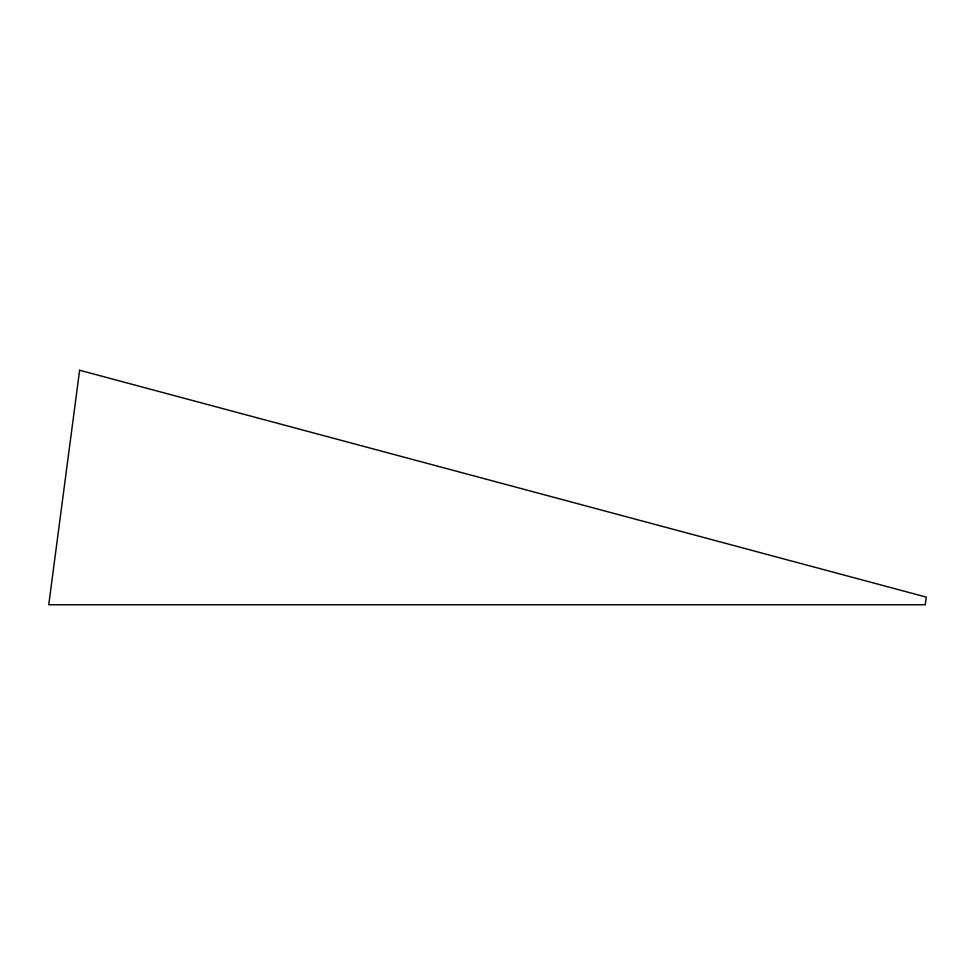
<?xml version="1.0" encoding="UTF-8"?>
<svg xmlns="http://www.w3.org/2000/svg" width="975" height="975" viewBox="0 0 975 975"><rect width="100%" height="100%" fill="white"/><g stroke="black" fill="none" stroke-linecap="round" stroke-linejoin="round"><path stroke-width="1.46" d="M79.621 370.244L48.75 604.756L925.238 604.756L926.25 597.102L79.621 370.244"/></g></svg>
